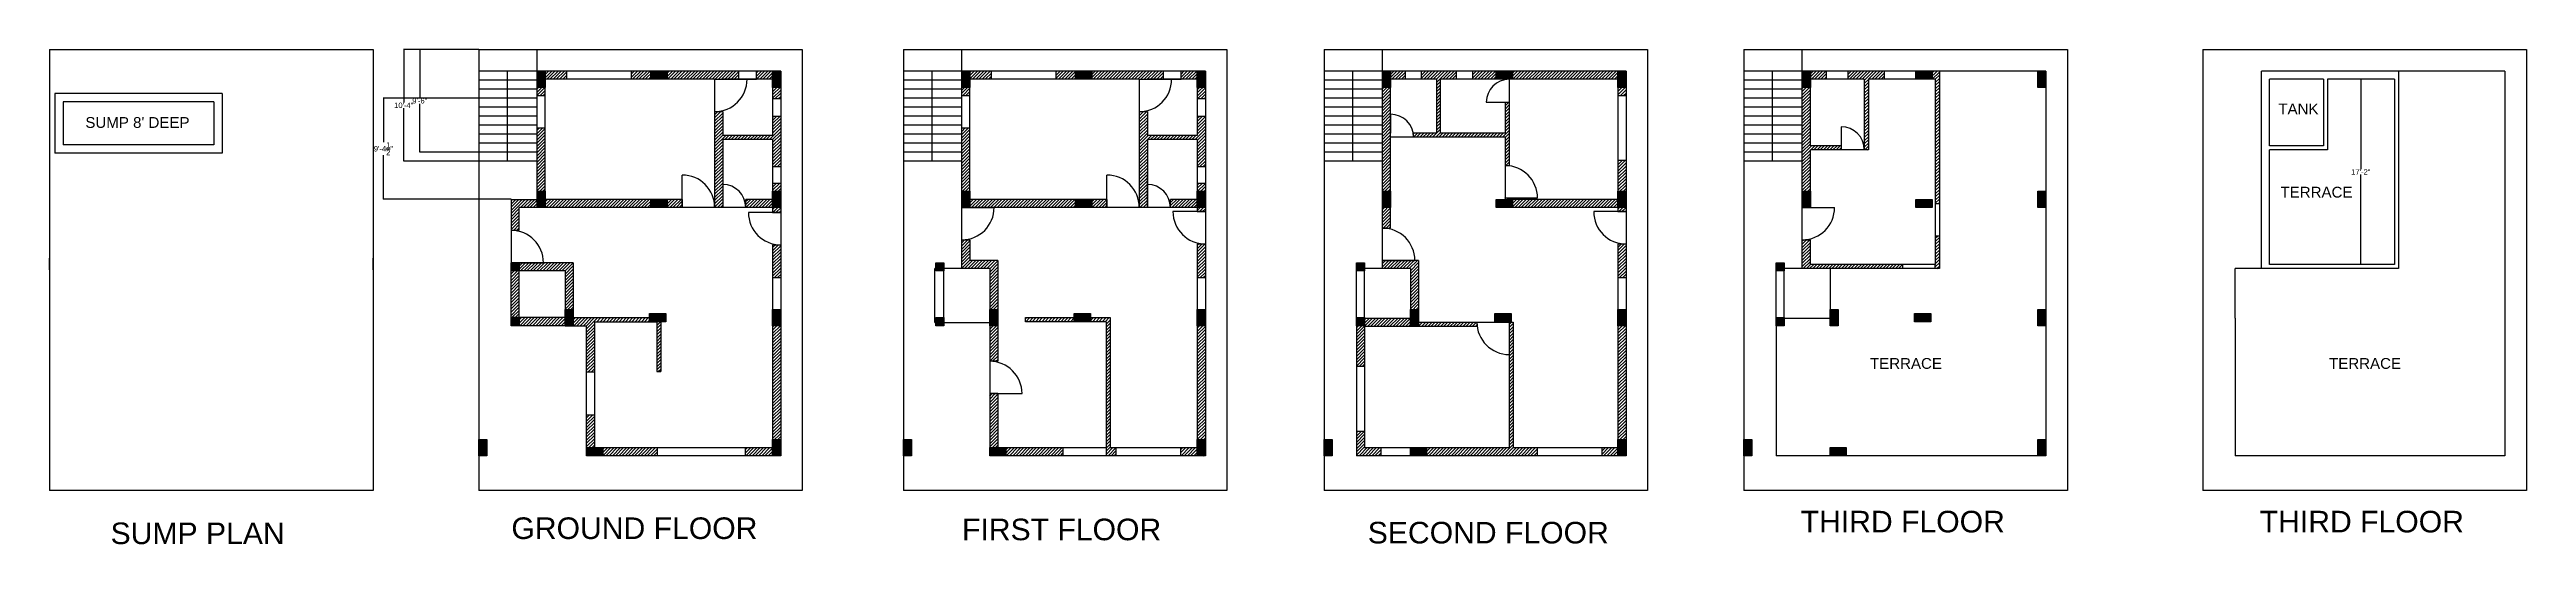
# Model space of a CAD drawing. Header units: inches. Extents: x -448 to 2308, y 179 to 729.
import ezdxf

# ---------------------------------------------------------------- set-up
doc = ezdxf.new("R2010")
doc.units = ezdxf.units.IN
doc.header["$MEASUREMENT"] = 0
doc.styles.get("Standard").update_dxf_attribs({"font": 'arial.ttf'})
doc.dimstyles.get("Standard").update_dxf_attribs({"dimtxt": 6, "dimasz": 0.18, "dimexe": 0.18, "dimexo": 0.0625, "dimgap": 0.09, "dimtad": 0, "dimtih": 1, "dimtoh": 1, "dimdec": 1, "dimzin": 0, "dimdsep": 46, "dimlunit": 4, "dimtxsty": 'Standard', "dimcen": 0.09, "dimadec": 0, "dimazin": 0, "dimtfac": 1, "dimtdec": 1, "dimtofl": 0, "dimtmove": 0, "dimatfit": 3, "dimfxl": 1, "dimtolj": 1, "dimtzin": 0, "dimarcsym": 0})

# ---------------------------------------------------------------- blocks, each defined once
blk = doc.blocks.new('*D123')
at = {"color": 0, "lineweight": -2, "transparency": 16777216}
for p, q in [((2124.2, 696.1), (2124.1, 696.1)), ((2124.2, 695.9), (2124.2, 596.2)), ((2124.2, 490.2), (2124.2, 590)), ((2124.2, 490.1), (2124.1, 490.1))]:
    blk.add_line(p, q, dxfattribs=at)
at = {"color": 0, "transparency": 16777216}
for points in [[(2124.2, 695.9), (2124.3, 695.9), (2124.2, 696.1)], [(2124.2, 490.2), (2124.3, 490.2), (2124.2, 490.1)]]:
    blk.add_solid(points, dxfattribs=at)
at = {"layer": 'Defpoints', "color": 0, "transparency": 16777216}
for p in [(2124.2, 696.1), (2124.2, 490.1), (2124.2, 490.1)]:
    blk.add_point(p, dxfattribs=at)
at = {"color": 0, "transparency": 16777216, "insert": (2124.2, 593.1), "char_height": 6, "attachment_point": 5}
blk.add_mtext('\\A1;17\'-2"', dxfattribs=at)
blk = doc.blocks.new('*D139')
at = {"color": 0, "lineweight": -2}
for p, q in [((29.9, 729.1), (-35.9, 729.1)), ((-35.7, 728.9), (-35.7, 675.2)), ((-35.7, 615.2), (-35.7, 668.9)), ((29.9, 615.1), (-35.9, 615.1))]:
    blk.add_line(p, q, dxfattribs=at)
at = {"color": 0}
for points in [[(-35.7, 728.9), (-35.7, 728.9), (-35.7, 729.1)], [(-35.7, 615.2), (-35.7, 615.2), (-35.7, 615.1)]]:
    blk.add_solid(points, dxfattribs=at)
at = {"layer": 'Defpoints', "color": 0}
for p in [(29.9, 729.1), (-35.7, 615.1), (29.9, 615.1)]:
    blk.add_point(p, dxfattribs=at)
at = {"color": 0, "insert": (-35.7, 672.1), "char_height": 6, "attachment_point": 5}
blk.add_mtext('\\A1;9\'-6"', dxfattribs=at)
blk = doc.blocks.new('*D140')
at = {"color": 0, "lineweight": -2}
for p, q in [((29.9, 729.1), (-53.7, 729.1)), ((-53.5, 728.9), (-53.5, 670.2)), ((-53.5, 605.2), (-53.5, 663.9)), ((29.9, 605.1), (-53.7, 605.1))]:
    blk.add_line(p, q, dxfattribs=at)
at = {"color": 0}
for points in [[(-53.5, 728.9), (-53.5, 728.9), (-53.5, 729.1)], [(-53.5, 605.2), (-53.5, 605.2), (-53.5, 605.1)]]:
    blk.add_solid(points, dxfattribs=at)
at = {"layer": 'Defpoints', "color": 0}
for p in [(29.9, 729.1), (-53.5, 605.1), (29.9, 605.1)]:
    blk.add_point(p, dxfattribs=at)
at = {"color": 0, "insert": (-53.5, 667.1), "char_height": 6, "attachment_point": 5}
blk.add_mtext('\\A1;10\'-4"', dxfattribs=at)
blk = doc.blocks.new('*D141')
at = {"color": 0, "lineweight": -2}
for p, q in [((62.4, 675.1), (-76.4, 675.1)), ((-76.2, 674.9), (-76.2, 626)), ((-76.2, 562.7), (-76.2, 611.6)), ((65.9, 562.6), (-76.4, 562.6))]:
    blk.add_line(p, q, dxfattribs=at)
at = {"color": 0}
for points in [[(-76.2, 674.9), (-76.2, 674.9), (-76.2, 675.1)], [(-76.2, 562.7), (-76.2, 562.7), (-76.2, 562.6)]]:
    blk.add_solid(points, dxfattribs=at)
at = {"layer": 'Defpoints', "color": 0}
for p in [(-76.2, 675.1), (62.4, 675.1), (65.9, 562.6)]:
    blk.add_point(p, dxfattribs=at)
at = {"color": 0, "insert": (-76.2, 618.8), "char_height": 6, "attachment_point": 5}
blk.add_mtext('\\A1;9\'-4{\\H1.000000x;\\S1/2;}"', dxfattribs=at)

msp = doc.modelspace()

# ---------------------------------------------------------------- hatches: boundary and pattern name
h = msp.add_hatch()
h.set_pattern_fill('ANSI31', color=256, scale=20, style=0)
h.paths.add_polyline_path([(103.92, 696.06), (127.92, 696.06), (127.92, 705.06), (94.92, 705.06), (94.92, 678.06), (103.92, 678.06)])
for points in [[(94.92, 705.06), (103.92, 705.06), (103.92, 687.06), (94.92, 687.06)], [(356.92, 705.06), (365.92, 705.06), (365.92, 687.06), (356.92, 687.06)], [(567.43, 705.06), (576.43, 705.06), (576.43, 687.06), (567.43, 687.06)], [(829.43, 705.06), (838.43, 705.06), (838.43, 687.06), (829.43, 687.06)], [(1035.57, 705.06), (1044.57, 705.06), (1044.57, 687.06), (1035.57, 687.06)], [(1297.57, 705.06), (1306.57, 705.06), (1306.57, 687.06), (1297.57, 687.06)], [(1502.68, 705.06), (1511.68, 705.06), (1511.68, 687.06), (1502.68, 687.06)], [(1764.68, 705.06), (1773.68, 705.06), (1773.68, 687.06), (1764.68, 687.06)], [(94.92, 571.56), (103.92, 571.56), (103.92, 553.56), (94.92, 553.56)], [(356.92, 571.56), (365.92, 571.56), (365.92, 553.56), (356.92, 553.56)], [(567.43, 571.56), (576.43, 571.56), (576.43, 553.56), (567.43, 553.56)], [(829.43, 571.56), (838.43, 571.56), (838.43, 553.56), (829.43, 553.56)], [(1035.57, 571.56), (1044.57, 571.56), (1044.57, 553.56), (1035.57, 553.56)], [(1297.57, 571.56), (1306.57, 571.56), (1306.57, 553.56), (1297.57, 553.56)], [(1502.68, 571.56), (1511.68, 571.56), (1511.68, 553.56), (1502.68, 553.56)], [(1764.68, 571.56), (1773.68, 571.56), (1773.68, 553.56), (1764.68, 553.56)], [(125.92, 440.06), (134.92, 440.06), (134.92, 422.06), (125.92, 422.06)], [(356.92, 440.06), (365.92, 440.06), (365.92, 422.06), (356.92, 422.06)], [(598.43, 440.06), (607.43, 440.06), (607.43, 422.06), (598.43, 422.06)], [(829.43, 440.06), (838.43, 440.06), (838.43, 422.06), (829.43, 422.06)], [(1066.57, 440.06), (1075.57, 440.06), (1075.57, 422.06), (1066.57, 422.06)], [(1297.57, 440.06), (1306.57, 440.06), (1306.57, 422.06), (1297.57, 422.06)], [(1533.68, 440.06), (1542.68, 440.06), (1542.68, 422.06), (1533.68, 422.06)], [(1764.68, 440.06), (1773.68, 440.06), (1773.68, 422.06), (1764.68, 422.06)], [(29.92, 295.56), (38.92, 295.56), (38.92, 277.56), (29.92, 277.56)], [(356.92, 295.56), (365.92, 295.56), (365.92, 277.56), (356.92, 277.56)], [(502.43, 295.56), (511.43, 295.56), (511.43, 277.56), (502.43, 277.56)], [(829.43, 295.56), (838.43, 295.56), (838.43, 277.56), (829.43, 277.56)], [(970.57, 295.56), (979.57, 295.56), (979.57, 277.56), (970.57, 277.56)], [(1297.57, 295.56), (1306.57, 295.56), (1306.57, 277.56), (1297.57, 277.56)], [(1437.68, 295.56), (1446.68, 295.56), (1446.68, 277.56), (1437.68, 277.56)], [(1764.68, 295.56), (1773.68, 295.56), (1773.68, 277.56), (1764.68, 277.56)]]:
    msp.add_hatch(color=256).paths.add_polyline_path(points)
h = msp.add_hatch()
h.set_pattern_fill('ANSI31', color=256, scale=20, style=0)
h.paths.add_polyline_path([(319.42, 705.06), (199.92, 705.06), (199.92, 696.06), (292.42, 696.06), (319.42, 696.06)])
h = msp.add_hatch(color=256)
h.dxf.hatch_style = 1
h.paths.add_polyline_path([(239.42, 705.06), (239.42, 696.06), (221.42, 696.06), (221.42, 705.06)])
h = msp.add_hatch()
h.set_pattern_fill('ANSI31', color=256, scale=20, style=0)
h.paths.add_polyline_path([(365.92, 705.06), (338.92, 705.06), (338.92, 696.06), (356.92, 696.06), (356.92, 674.56), (365.92, 674.56)])
h = msp.add_hatch()
h.set_pattern_fill('ANSI31', color=256, scale=20, style=0)
h.paths.add_polyline_path([(600.43, 705.06), (567.43, 705.06), (567.43, 678.06), (576.43, 678.06), (576.43, 696.06), (600.43, 696.06)])
h = msp.add_hatch()
h.set_pattern_fill('ANSI31', color=256, scale=20, style=0)
h.paths.add_polyline_path([(791.93, 705.06), (672.43, 705.06), (672.43, 696.06), (764.93, 696.06), (791.93, 696.06)])
h = msp.add_hatch(color=256)
h.dxf.hatch_style = 1
h.paths.add_polyline_path([(711.93, 705.06), (711.93, 696.06), (693.93, 696.06), (693.93, 705.06)])
h = msp.add_hatch()
h.set_pattern_fill('ANSI31', color=256, scale=20, style=0)
h.paths.add_polyline_path([(838.43, 705.06), (811.43, 705.06), (811.43, 696.06), (829.43, 696.06), (829.43, 674.56), (838.43, 674.56)])
h = msp.add_hatch()
h.set_pattern_fill('ANSI31', color=256, scale=20, style=0)
h.paths.add_polyline_path([(1015.57, 421.56), (1140.57, 421.56), (1140.57, 426.06), (1075.57, 426.06), (1075.57, 494.56), (1035.57, 494.56), (1035.57, 485.56), (1066.57, 485.56), (1066.57, 430.56), (1006.57, 430.56), (1006.57, 376.56), (1015.57, 376.56)])
h.paths.add_polyline_path([(1044.57, 631.56), (1044.57, 696.06), (1061.07, 696.06), (1061.07, 705.06), (1035.57, 705.06), (1035.57, 530.56), (1044.57, 530.56)])
h.paths.add_polyline_path([(1118.07, 705.06), (1079.07, 705.06), (1079.07, 696.06), (1095.57, 696.06), (1095.57, 636.06), (1070.19, 636.06), (1070.19, 631.56), (1172.07, 631.56), (1172.07, 600.06), (1176.57, 600.06), (1176.57, 670.44), (1172.07, 670.44), (1172.07, 636.06), (1100.07, 636.06), (1100.07, 696.06), (1118.07, 696.06)])
h.paths.add_polyline_path([(1306.57, 705.06), (1136.07, 705.06), (1136.07, 696.06), (1176.57, 696.06), (1297.57, 696.06), (1297.57, 678.06), (1306.57, 678.06)])
h.paths.add_polyline_path([(1306.57, 606.06), (1297.57, 606.06), (1297.57, 562.56), (1176.57, 562.56), (1176.57, 564.06), (1172.07, 564.06), (1172.07, 553.56), (1297.57, 553.56), (1297.57, 548.97), (1306.57, 548.97)])
h = msp.add_hatch(color=256)
h.dxf.hatch_style = 1
h.paths.add_polyline_path([(1180.07, 705.06), (1180.07, 696.06), (1162.07, 696.06), (1162.07, 705.06)])
h = msp.add_hatch()
h.set_pattern_fill('ANSI31', color=256, scale=20, style=0)
h.paths.add_polyline_path([(1511.68, 517.56), (1502.68, 517.56), (1502.68, 485.56), (1614.68, 485.56), (1614.68, 490.06), (1511.68, 490.06)])
h.paths.add_polyline_path([(1511.68, 696.06), (1529.68, 696.06), (1529.68, 705.06), (1502.68, 705.06), (1502.68, 553.56), (1511.68, 553.56), (1511.68, 617.56), (1546.06, 617.56), (1546.06, 622.06), (1511.68, 622.06)])
h.paths.add_polyline_path([(1594.18, 705.06), (1553.68, 705.06), (1553.68, 696.06), (1571.68, 696.06), (1571.68, 617.56), (1576.18, 617.56), (1576.18, 696.06), (1594.18, 696.06)])
h.paths.add_polyline_path([(1655.18, 705.06), (1632.68, 705.06), (1632.68, 696.06), (1650.68, 696.06), (1650.68, 557.75), (1655.18, 557.75)])
h.paths.add_polyline_path([(1655.18, 521.75), (1650.68, 521.75), (1650.68, 490.06), (1650.68, 485.56), (1655.18, 485.56)])
h = msp.add_hatch(color=256)
h.dxf.hatch_style = 1
h.paths.add_polyline_path([(1647.18, 705.06), (1647.18, 696.06), (1629.18, 696.06), (1629.18, 705.06)])
h = msp.add_hatch()
h.set_pattern_fill('ANSI31', color=256, scale=20, style=0)
h.paths.add_polyline_path([(256.42, 562.56), (103.92, 562.56), (103.92, 642.06), (94.92, 642.06), (94.92, 562.56), (65.92, 562.56), (65.92, 546.06), (65.92, 528.06), (74.92, 528.06), (74.92, 553.56), (256.42, 553.56)])
h = msp.add_hatch()
h.set_pattern_fill('ANSI31', color=256, scale=20, style=0)
h.paths.add_polyline_path([(301.42, 629.06), (356.92, 629.06), (356.92, 599.06), (365.92, 599.06), (365.92, 655.06), (356.92, 655.06), (356.92, 633.56), (301.42, 633.56), (301.42, 660.06), (292.42, 660.06), (292.42, 553.56), (301.42, 553.56)])
h.paths.add_polyline_path([(365.92, 580.56), (356.92, 580.56), (356.92, 562.56), (327.04, 562.56), (327.04, 553.56), (356.92, 553.56), (356.92, 547.98), (365.92, 547.98)])
h.paths.add_polyline_path([(365.92, 511.98), (356.92, 511.98), (356.92, 475.56), (365.92, 475.56)])
h = msp.add_hatch()
h.set_pattern_fill('ANSI31', color=256, scale=20, style=0)
h.paths.add_polyline_path([(728.93, 562.56), (576.43, 562.56), (576.43, 642.06), (567.43, 642.06), (567.43, 553.56), (603.43, 553.56), (728.93, 553.56)])
h = msp.add_hatch()
h.set_pattern_fill('ANSI31', color=256, scale=20, style=0)
h.paths.add_polyline_path([(773.93, 589.56), (773.93, 629.06), (829.43, 629.06), (829.43, 599.06), (838.43, 599.06), (838.43, 655.06), (829.43, 655.06), (829.43, 633.56), (773.93, 633.56), (773.93, 660.06), (764.93, 660.06), (764.93, 553.56), (773.93, 553.56)])
h = msp.add_hatch()
h.set_pattern_fill('ANSI31', color=256, scale=20, style=0)
h.paths.add_polyline_path([(838.43, 580.56), (829.43, 580.56), (829.43, 562.56), (799.55, 562.56), (799.55, 553.56), (829.43, 553.56), (829.43, 548.97), (838.43, 548.97)])
h = msp.add_hatch(color=256)
h.dxf.hatch_style = 1
h.paths.add_polyline_path([(239.42, 562.56), (239.42, 553.56), (221.42, 553.56), (221.42, 562.56)])
h = msp.add_hatch(color=256)
h.dxf.hatch_style = 1
h.paths.add_polyline_path([(711.93, 562.56), (711.93, 553.56), (693.93, 553.56), (693.93, 562.56)])
h = msp.add_hatch(color=256)
h.dxf.hatch_style = 1
h.paths.add_polyline_path([(1180.07, 562.56), (1180.07, 553.56), (1162.07, 553.56), (1162.07, 562.56)])
h = msp.add_hatch(color=256)
h.dxf.hatch_style = 1
h.paths.add_polyline_path([(1647.18, 562.56), (1647.18, 553.56), (1629.18, 553.56), (1629.18, 562.56)])
h = msp.add_hatch()
h.set_pattern_fill('ANSI31', color=256, scale=20, style=0)
h.paths.add_polyline_path([(607.43, 494.56), (576.43, 494.56), (576.43, 517.56), (567.43, 517.56), (567.43, 485.56), (598.43, 485.56), (598.43, 382.56), (607.43, 382.56)])
h = msp.add_hatch()
h.set_pattern_fill('ANSI31', color=256, scale=20)
h.paths.add_polyline_path([(838.43, 512.97), (829.43, 512.97), (829.43, 475.56), (838.43, 475.56)])
h = msp.add_hatch()
h.set_pattern_fill('ANSI31', color=256, scale=20, style=0)
h.paths.add_polyline_path([(1033.57, 286.56), (1015.57, 286.56), (1015.57, 304.56), (1006.57, 304.56), (1006.57, 277.56), (1033.57, 277.56)])
h.paths.add_polyline_path([(1207.57, 286.56), (1181.07, 286.56), (1181.07, 426.06), (1176.57, 426.06), (1176.57, 286.56), (1081.57, 286.56), (1081.57, 277.56), (1207.57, 277.56)])
h.paths.add_polyline_path([(1306.57, 427.56), (1297.57, 427.56), (1297.57, 286.56), (1279.57, 286.56), (1279.57, 277.56), (1306.57, 277.56)])
h.paths.add_polyline_path([(1306.57, 512.97), (1297.57, 512.97), (1297.57, 475.56), (1306.57, 475.56)])
h = msp.add_hatch()
h.set_pattern_fill('ANSI31', color=256, scale=20, style=0)
h.paths.add_polyline_path([(232.42, 431.06), (134.92, 431.06), (134.92, 492.06), (65.92, 492.06), (65.92, 483.06), (125.92, 483.06), (125.92, 422.06), (149.92, 422.06), (149.92, 370.56), (158.92, 370.56), (158.92, 426.56), (227.92, 426.56), (227.92, 371.06), (232.42, 371.06)])
h = msp.add_hatch(color=256)
h.dxf.hatch_style = 1
h.paths.add_polyline_path([(65.92, 492.06), (74.92, 492.06), (74.92, 483.06), (65.92, 483.06)])
h = msp.add_hatch()
h.set_pattern_fill('ANSI31', color=256, scale=20, style=0)
h.paths.add_polyline_path([(74.92, 431.06), (74.92, 483.06), (65.92, 483.06), (65.92, 431.06)])
h = msp.add_hatch(color=256)
h.dxf.hatch_style = 1
h.paths.add_polyline_path([(538.43, 492.06), (547.43, 492.06), (547.43, 483.06), (538.43, 483.06)])
h = msp.add_hatch(color=256)
h.dxf.hatch_style = 1
h.paths.add_polyline_path([(1006.57, 492.06), (1015.57, 492.06), (1015.57, 483.06), (1006.57, 483.06)])
h = msp.add_hatch(color=256)
h.dxf.hatch_style = 1
h.paths.add_polyline_path([(1473.68, 492.06), (1482.68, 492.06), (1482.68, 483.06), (1473.68, 483.06)])
h = msp.add_hatch()
h.set_pattern_fill('ANSI31', color=256, scale=20)
h.paths.add_polyline_path([(74.92, 422.06), (74.92, 431.06), (65.92, 431.06), (65.92, 422.06)])
h = msp.add_hatch(color=256)
h.dxf.hatch_style = 1
h.paths.add_polyline_path([(65.92, 431.06), (74.92, 431.06), (74.92, 422.06), (65.92, 422.06)])
h = msp.add_hatch()
h.set_pattern_fill('ANSI31', color=256, scale=20, style=0)
h.paths.add_polyline_path([(74.92, 431.06), (74.92, 422.06), (125.92, 422.06), (125.92, 422.06), (125.92, 431.06)])
h = msp.add_hatch(color=256)
h.dxf.hatch_style = 1
h.paths.add_polyline_path([(237.95, 435.56), (237.95, 426.56), (219.95, 426.56), (219.95, 435.56)])
h = msp.add_hatch()
h.set_pattern_fill('ANSI31', color=256, scale=20, style=0)
h.paths.add_polyline_path([(365.92, 427.56), (356.92, 427.56), (356.92, 286.56), (326.42, 286.56), (326.42, 277.56), (365.92, 277.56)])
h = msp.add_hatch(color=256)
h.dxf.hatch_style = 1
h.paths.add_polyline_path([(538.43, 431.06), (547.43, 431.06), (547.43, 422.06), (538.43, 422.06)])
h = msp.add_hatch()
h.set_pattern_fill('ANSI31', color=256, scale=20, style=0)
h.paths.add_polyline_path([(732.43, 431.06), (638.43, 431.06), (638.43, 426.56), (727.93, 426.56), (727.93, 277.56), (738.93, 277.56), (738.93, 286.56), (732.43, 286.56)])
h = msp.add_hatch(color=256)
h.dxf.hatch_style = 1
h.paths.add_polyline_path([(710.46, 435.56), (710.46, 426.56), (692.46, 426.56), (692.46, 435.56)])
h = msp.add_hatch()
h.set_pattern_fill('ANSI31', color=256, scale=20, style=0)
h.paths.add_polyline_path([(838.43, 427.56), (829.43, 427.56), (829.43, 286.56), (810.93, 286.56), (810.93, 277.56), (838.43, 277.56)])
h = msp.add_hatch(color=256)
h.dxf.hatch_style = 1
h.paths.add_polyline_path([(1006.57, 431.06), (1015.57, 431.06), (1015.57, 422.06), (1006.57, 422.06)])
h = msp.add_hatch(color=256)
h.dxf.hatch_style = 1
h.paths.add_polyline_path([(1178.61, 435.56), (1178.61, 426.56), (1160.61, 426.56), (1160.61, 435.56)])
h = msp.add_hatch(color=256)
h.dxf.hatch_style = 1
h.paths.add_polyline_path([(1473.68, 431.06), (1482.68, 431.06), (1482.68, 422.06), (1473.68, 422.06)])
h = msp.add_hatch(color=256)
h.dxf.hatch_style = 1
h.paths.add_polyline_path([(1645.71, 435.56), (1645.71, 426.56), (1627.71, 426.56), (1627.71, 435.56)])
h = msp.add_hatch()
h.set_pattern_fill('ANSI31', color=256, scale=20, style=0)
h.paths.add_polyline_path([(679.93, 286.56), (607.43, 286.56), (607.43, 346.56), (598.43, 346.56), (598.43, 277.56), (679.93, 277.56)])
h = msp.add_hatch()
h.set_pattern_fill('ANSI31', color=256, scale=20, style=0)
h.paths.add_polyline_path([(228.42, 286.56), (158.92, 286.56), (158.92, 322.56), (149.92, 322.56), (149.92, 277.56), (228.42, 277.56)])
h = msp.add_hatch(color=256)
h.dxf.hatch_style = 1
h.paths.add_polyline_path([(167.92, 286.56), (167.92, 277.56), (149.92, 277.56), (149.92, 286.56)])
h = msp.add_hatch(color=256)
h.dxf.hatch_style = 1
h.paths.add_polyline_path([(616.43, 286.56), (616.43, 277.56), (598.43, 277.56), (598.43, 286.56)])
h = msp.add_hatch(color=256)
h.dxf.hatch_style = 1
h.paths.add_polyline_path([(1084.57, 286.56), (1084.57, 277.56), (1066.57, 277.56), (1066.57, 286.56)])
h = msp.add_hatch(color=256)
h.dxf.hatch_style = 1
h.paths.add_polyline_path([(1551.68, 286.56), (1551.68, 277.56), (1533.68, 277.56), (1533.68, 286.56)])

# ---------------------------------------------------------------- linework, layer by layer
for p, q in [((94.92, 705.06), (94.92, 729.06)), ((567.43, 705.06), (567.43, 729.06)), ((1035.57, 705.06), (1035.57, 729.06)), ((1502.68, 705.06), (1502.68, 729.06)), ((94.92, 705.06), (29.92, 705.06)), ((94.92, 695.06), (29.92, 695.06)), ((567.43, 705.06), (502.43, 705.06)), ((567.43, 695.06), (502.43, 695.06)), ((1035.57, 705.06), (970.57, 705.06)), ((1035.57, 695.06), (970.57, 695.06)), ((1502.68, 705.06), (1437.68, 705.06)), ((1502.68, 695.06), (1437.68, 695.06)), ((94.92, 685.06), (29.92, 685.06)), ((94.92, 675.06), (29.92, 675.06)), ((94.92, 665.06), (29.92, 665.06)), ((567.43, 685.06), (502.43, 685.06)), ((567.43, 675.06), (502.43, 675.06)), ((567.43, 665.06), (502.43, 665.06)), ((1035.57, 685.06), (970.57, 685.06)), ((1035.57, 675.06), (970.57, 675.06)), ((1035.57, 665.06), (970.57, 665.06)), ((1502.68, 685.06), (1437.68, 685.06)), ((1502.68, 675.06), (1437.68, 675.06)), ((1502.68, 665.06), (1437.68, 665.06)), ((94.92, 655.06), (29.92, 655.06)), ((94.92, 645.06), (29.92, 645.06)), ((94.92, 635.06), (29.92, 635.06)), ((567.43, 655.06), (502.43, 655.06)), ((567.43, 645.06), (502.43, 645.06)), ((567.43, 635.06), (502.43, 635.06)), ((1035.57, 655.06), (970.57, 655.06)), ((1035.57, 645.06), (970.57, 645.06)), ((1035.57, 635.06), (970.57, 635.06)), ((1502.68, 655.06), (1437.68, 655.06)), ((1502.68, 645.06), (1437.68, 645.06)), ((1502.68, 635.06), (1437.68, 635.06)), ((94.92, 625.06), (29.92, 625.06)), ((94.92, 615.06), (29.92, 615.06)), ((567.43, 625.06), (502.43, 625.06)), ((567.43, 615.06), (502.43, 615.06)), ((1035.57, 625.06), (970.57, 625.06)), ((1035.57, 615.06), (970.57, 615.06)), ((1502.68, 625.06), (1437.68, 625.06)), ((1502.68, 615.06), (1437.68, 615.06)), ((94.92, 605.06), (29.92, 605.06)), ((567.43, 605.06), (502.43, 605.06)), ((1035.57, 605.06), (970.57, 605.06)), ((1502.68, 605.06), (1437.68, 605.06)), ((-447.7, 484.12), (-447.7, 497.3)), ((-87.7, 484.12), (-87.7, 497.3)), ((65.92, 422.06), (65.92, 483.06)), ((74.92, 422.06), (74.92, 483.06)), ((547.43, 422.06), (547.43, 483.06)), ((1015.57, 422.06), (1015.57, 483.06)), ((1482.68, 422.06), (1482.68, 483.06)), ((125.92, 431.06), (65.92, 431.06)), ((125.92, 422.06), (65.92, 422.06))]:
    msp.add_line(p, q)
for points in [[(-447.7, 729.06), (-87.7, 729.06), (-87.7, 239.06)], [(-447.7, 729.06), (-447.7, 239.06)], [(29.92, 729.06), (389.92, 729.06), (389.92, 239.06)], [(29.92, 729.06), (29.92, 239.06)], [(502.43, 729.06), (862.43, 729.06), (862.43, 239.06)], [(502.43, 729.06), (502.43, 239.06)], [(970.57, 729.06), (1330.57, 729.06), (1330.57, 239.06)], [(970.57, 729.06), (970.57, 239.06)], [(1437.68, 729.06), (1797.68, 729.06), (1797.68, 239.06)], [(1437.68, 729.06), (1437.68, 239.06)], [(1948.5, 729.06), (2308.5, 729.06), (2308.5, 239.06)], [(1948.5, 729.06), (1948.5, 239.06)], [(61.92, 605.06), (61.92, 705.06)], [(365.92, 705.06), (94.92, 705.06)], [(94.92, 562.56), (94.92, 705.06)], [(292.42, 696.06), (103.92, 696.06)], [(103.92, 562.56), (103.92, 696.06)], [(127.92, 696.06), (127.92, 705.06)], [(199.92, 696.06), (199.92, 705.06)], [(292.42, 696.06), (292.42, 553.56)], [(292.42, 696.06), (328.42, 696.06)], [(356.92, 696.06), (301.42, 696.06)], [(319.42, 696.06), (319.42, 705.06)], [(319.42, 696.06), (338.92, 696.06)], [(338.92, 696.06), (338.92, 705.06)], [(356.92, 696.06), (356.92, 633.56)], [(365.92, 705.06), (365.92, 547.98)], [(534.43, 605.06), (534.43, 705.06)], [(838.43, 705.06), (567.43, 705.06)], [(567.43, 485.56), (567.43, 705.06)], [(764.93, 696.06), (576.43, 696.06)], [(576.43, 562.56), (576.43, 696.06)], [(600.43, 696.06), (600.43, 705.06)], [(672.43, 696.06), (672.43, 705.06)], [(764.93, 696.06), (764.93, 553.56)], [(764.93, 696.06), (800.93, 696.06)], [(829.43, 696.06), (773.93, 696.06)], [(791.93, 696.06), (791.93, 705.06)], [(791.93, 696.06), (811.43, 696.06)], [(811.43, 696.06), (811.43, 705.06)], [(829.43, 696.06), (829.43, 633.56)], [(838.43, 705.06), (838.43, 548.97)], [(1002.57, 605.06), (1002.57, 705.06)], [(1306.57, 705.06), (1035.57, 705.06)], [(1035.57, 485.56), (1035.57, 705.06)], [(1044.57, 631.56), (1044.57, 696.06)], [(1095.57, 696.06), (1044.57, 696.06)], [(1061.07, 696.06), (1061.07, 705.06)], [(1079.07, 696.06), (1079.07, 705.06)], [(1095.57, 696.06), (1095.57, 636.06)], [(1100.07, 636.06), (1100.07, 696.06)], [(1176.57, 696.06), (1100.07, 696.06)], [(1118.07, 696.06), (1118.07, 705.06)], [(1136.07, 696.06), (1136.07, 705.06)], [(1297.57, 696.06), (1176.57, 696.06)], [(1176.57, 696.06), (1176.57, 600.06)], [(1297.57, 696.06), (1297.57, 562.56)], [(1306.57, 705.06), (1306.57, 548.97)], [(1469.68, 605.06), (1469.68, 705.06)], [(1773.68, 705.06), (1502.68, 705.06)], [(1502.68, 485.56), (1502.68, 705.06)], [(1571.68, 696.06), (1511.68, 696.06)], [(1511.68, 622.06), (1511.68, 696.06)], [(1529.68, 696.06), (1529.68, 705.06)], [(1553.68, 696.06), (1553.68, 705.06)], [(1571.68, 696.06), (1571.68, 617.56)], [(1650.68, 696.06), (1576.18, 696.06)], [(1576.18, 696.06), (1576.18, 617.56)], [(1594.18, 696.06), (1594.18, 705.06)], [(1632.68, 696.06), (1632.68, 705.06)], [(1650.68, 696.06), (1650.68, 490.06)], [(1655.18, 705.06), (1655.18, 485.75)], [(1773.68, 705.06), (1773.68, 548.97)], [(2284.5, 705.06), (2013.5, 705.06)], [(2013.5, 485.56), (2013.5, 705.06)], [(2082.5, 696.06), (2022.5, 696.06)], [(2022.5, 622.06), (2022.5, 696.06)], [(2082.5, 696.06), (2082.5, 622.06)], [(2161.5, 696.06), (2087, 696.06)], [(2087, 696.06), (2087, 617.56)], [(2161.5, 696.06), (2161.5, 490.06)], [(2166, 705.06), (2166, 485.75)], [(2284.5, 705.06), (2284.5, 548.97)], [(-255.7, 680.06), (-441.7, 680.06)], [(-441.7, 680.06), (-441.7, 614.06)], [(-264.7, 671.06), (-432.7, 671.06)], [(-432.7, 671.06), (-432.7, 623.06)], [(-264.7, 671.06), (-264.7, 623.06)], [(-255.7, 680.06), (-255.7, 614.06)], [(94.92, 678.06), (103.92, 678.06)], [(356.92, 674.56), (365.92, 674.56)], [(356.92, 674.56), (356.92, 655.06)], [(567.43, 678.06), (576.43, 678.06)], [(829.43, 674.56), (838.43, 674.56)], [(829.43, 674.56), (829.43, 655.06)], [(1150.95, 670.44), (1172.07, 670.44)], [(1172.07, 670.44), (1172.07, 636.06)], [(1172.07, 670.44), (1176.57, 670.44)], [(1297.57, 678.06), (1306.57, 678.06)], [(94.92, 642.06), (103.92, 642.06)], [(292.42, 660.06), (301.42, 660.06)], [(301.42, 660.06), (301.42, 633.56)], [(356.92, 655.06), (365.92, 655.06)], [(567.43, 642.06), (576.43, 642.06)], [(764.93, 660.06), (773.93, 660.06)], [(773.93, 660.06), (773.93, 633.56)], [(829.43, 655.06), (838.43, 655.06)], [(1044.57, 657.17), (1044.57, 636.06)], [(1095.57, 636.06), (1070.19, 636.06)], [(1070.19, 631.56), (1070.19, 636.06)], [(1172.07, 636.06), (1100.07, 636.06)], [(1546.06, 643.17), (1546.06, 622.06)], [(-255.7, 614.06), (-441.7, 614.06)], [(-264.7, 623.06), (-432.7, 623.06)], [(356.92, 633.56), (301.42, 633.56)], [(301.42, 629.06), (301.42, 553.56)], [(356.92, 629.06), (301.42, 629.06)], [(356.92, 629.06), (356.92, 562.56)], [(829.43, 633.56), (773.93, 633.56)], [(773.93, 629.06), (773.93, 553.56)], [(829.43, 629.06), (773.93, 629.06)], [(829.43, 629.06), (829.43, 562.56)], [(1044.57, 530.56), (1044.57, 631.56)], [(1172.07, 631.56), (1044.57, 631.56)], [(1172.07, 631.56), (1172.07, 553.56)], [(1546.06, 622.06), (1511.68, 622.06)], [(1576.18, 617.56), (1511.68, 617.56)], [(1511.68, 553.56), (1511.68, 617.56)], [(1546.06, 622.06), (1546.06, 617.56)], [(2082.5, 622.06), (2022.5, 622.06)], [(2022.5, 490.06), (2022.5, 617.56)], [(2087, 617.56), (2022.5, 617.56)], [(256.42, 553.56), (256.42, 589.56)], [(356.92, 599.06), (365.92, 599.06)], [(356.92, 580.56), (365.92, 580.56)], [(728.93, 553.56), (728.93, 589.56)], [(773.93, 553.56), (773.93, 589.56)], [(829.43, 599.06), (838.43, 599.06)], [(829.43, 580.56), (838.43, 580.56)], [(1172.07, 600.06), (1172.07, 600.06)], [(1172.07, 600.06), (1176.57, 600.06)], [(1297.57, 606.06), (1306.57, 606.06)], [(65.92, 562.56), (94.92, 562.56)], [(65.92, 562.56), (65.92, 546.06)], [(356.92, 553.56), (74.92, 553.56)], [(74.92, 528.06), (74.92, 553.56)], [(256.42, 562.56), (103.92, 562.56)], [(256.42, 562.56), (256.42, 553.56)], [(356.92, 562.56), (327.04, 562.56)], [(327.04, 553.56), (327.04, 562.56)], [(356.92, 553.56), (356.92, 547.98)], [(829.43, 553.56), (567.43, 553.56)], [(567.43, 553.56), (603.43, 553.56)], [(728.93, 562.56), (576.43, 562.56)], [(728.93, 562.56), (728.93, 553.56)], [(829.43, 562.56), (799.55, 562.56)], [(799.55, 553.56), (799.55, 562.56)], [(829.43, 553.56), (829.43, 548.97)], [(1172.07, 564.06), (1176.57, 564.06)], [(1297.57, 553.56), (1172.07, 553.56)], [(1176.57, 564.06), (1208.07, 564.06)], [(1176.57, 562.56), (1176.57, 564.06)], [(1297.57, 562.56), (1176.57, 562.56)], [(1297.57, 553.56), (1297.57, 548.97)], [(1502.68, 553.56), (1538.68, 553.56)], [(1655.18, 557.75), (1650.68, 557.75)], [(65.92, 546.06), (65.92, 510.06)], [(74.92, 528.06), (65.92, 528.06)], [(365.92, 547.98), (329.92, 547.98)], [(356.92, 547.98), (365.92, 547.98)], [(365.92, 547.98), (365.92, 511.98)], [(838.43, 548.97), (802.43, 548.97)], [(829.43, 548.97), (838.43, 548.97)], [(838.43, 548.97), (838.43, 512.97)], [(1035.57, 530.56), (1044.57, 530.56)], [(1306.57, 548.97), (1270.57, 548.97)], [(1297.57, 548.97), (1306.57, 548.97)], [(1306.57, 548.97), (1306.57, 512.97)], [(1773.68, 548.97), (1773.68, 512.97)], [(2284.5, 548.97), (2284.5, 512.97)], [(65.92, 510.06), (65.92, 483.06)], [(356.92, 511.98), (356.92, 511.98), (365.92, 511.98)], [(356.92, 511.98), (356.92, 286.56)], [(365.92, 511.98), (365.92, 277.56)], [(567.43, 517.56), (576.43, 517.56)], [(576.43, 517.56), (576.43, 494.56)], [(829.43, 512.97), (829.43, 286.56)], [(829.43, 512.97), (829.43, 512.97), (838.43, 512.97)], [(838.43, 512.97), (838.43, 277.56)], [(1297.57, 512.97), (1297.57, 286.56)], [(1297.57, 512.97), (1297.57, 512.97), (1306.57, 512.97)], [(1306.57, 512.97), (1306.57, 277.56)], [(1502.68, 517.56), (1511.68, 517.56)], [(1511.68, 490.06), (1511.68, 517.56)], [(1655.18, 521.75), (1650.68, 521.75)], [(1773.68, 512.97), (1773.68, 277.56)], [(2284.5, 512.97), (2284.5, 277.56)], [(134.92, 492.06), (65.92, 492.06)], [(65.92, 492.06), (101.92, 492.06)], [(125.92, 483.06), (65.92, 483.06)], [(125.92, 483.06), (125.92, 483.06), (125.92, 422.06)], [(134.92, 492.06), (134.92, 431.06)], [(356.92, 475.56), (356.92, 475.56), (365.92, 475.56)], [(598.43, 485.56), (537.43, 485.56)], [(537.43, 425.56), (537.43, 485.56)], [(607.43, 494.56), (576.43, 494.56)], [(598.43, 485.56), (598.43, 485.56), (598.43, 277.56)], [(607.43, 494.56), (607.43, 382.56)], [(829.43, 475.56), (829.43, 475.56), (838.43, 475.56)], [(1066.57, 485.56), (1006.57, 485.56)], [(1006.57, 430.56), (1006.57, 485.56)], [(1075.57, 494.56), (1035.57, 494.56)], [(1035.57, 494.56), (1071.57, 494.56)], [(1066.57, 485.56), (1066.57, 485.56), (1066.57, 430.56)], [(1075.57, 494.56), (1075.57, 426.06)], [(1297.57, 475.56), (1297.57, 475.56), (1306.57, 475.56)], [(1655.18, 485.56), (1473.68, 485.56)], [(1473.68, 430.56), (1473.68, 485.56)], [(1650.68, 490.06), (1511.68, 490.06)], [(1533.68, 485.56), (1533.68, 485.56), (1533.68, 430.56)], [(1614.68, 485.56), (1614.68, 490.06)], [(1650.68, 485.56), (1650.68, 490.06)], [(2166, 485.56), (1984.5, 485.56)], [(1984.5, 430.56), (1984.5, 485.56)], [(2161.5, 490.06), (2022.5, 490.06)], [(125.92, 422.06), (149.92, 422.06)], [(134.92, 431.06), (232.42, 431.06)], [(149.92, 370.56), (149.92, 422.06)], [(158.92, 426.56), (227.92, 426.56)], [(158.92, 370.56), (158.92, 426.56)], [(227.92, 426.56), (227.92, 371.06)], [(232.42, 431.06), (232.42, 371.06)], [(356.92, 427.56), (356.92, 427.56), (365.92, 427.56)], [(537.43, 425.56), (598.43, 425.56)], [(638.43, 426.56), (638.43, 431.06), (732.43, 431.06)], [(727.93, 426.56), (638.43, 426.56)], [(727.93, 426.56), (727.93, 426.56), (727.93, 277.56)], [(732.43, 431.06), (732.43, 431.06), (732.43, 286.56)], [(829.43, 427.56), (829.43, 427.56), (838.43, 427.56)], [(1006.57, 430.56), (1066.57, 430.56)], [(1006.57, 430.56), (1006.57, 277.56)], [(1015.57, 421.56), (1140.57, 421.56)], [(1015.57, 421.56), (1015.57, 286.56)], [(1075.57, 426.06), (1181.07, 426.06), (1181.07, 286.56)], [(1140.57, 426.06), (1140.57, 421.56)], [(1176.57, 426.06), (1176.57, 286.56)], [(1176.57, 426.06), (1176.57, 390.06)], [(1297.57, 427.56), (1297.57, 427.56), (1306.57, 427.56)], [(1473.68, 430.56), (1473.68, 277.56)], [(1473.68, 430.56), (1533.68, 430.56)], [(1984.5, 430.56), (1984.5, 277.56)], [(149.92, 277.56), (149.92, 370.56)], [(158.92, 370.56), (149.92, 370.56)], [(158.92, 286.56), (158.92, 370.56)], [(227.92, 371.06), (232.42, 371.06)], [(607.43, 382.56), (598.43, 382.56)], [(1015.57, 376.56), (1006.57, 376.56)], [(607.43, 346.56), (598.43, 346.56)], [(598.43, 346.56), (634.43, 346.56)], [(607.43, 346.56), (607.43, 286.56)], [(158.92, 322.56), (149.92, 322.56)], [(1015.57, 304.56), (1006.57, 304.56)], [(365.92, 277.56), (149.92, 277.56)], [(158.92, 286.56), (356.92, 286.56)], [(228.42, 286.56), (228.42, 277.56)], [(326.42, 286.56), (326.42, 277.56)], [(838.43, 277.56), (598.43, 277.56)], [(607.43, 286.56), (727.93, 286.56)], [(679.93, 286.56), (679.93, 277.56)], [(732.43, 286.56), (829.43, 286.56)], [(738.93, 286.56), (738.93, 277.56)], [(810.93, 286.56), (810.93, 277.56)], [(1306.57, 277.56), (1006.57, 277.56)], [(1015.57, 286.56), (1176.57, 286.56)], [(1033.57, 286.56), (1033.57, 277.56)], [(1081.57, 286.56), (1081.57, 277.56)], [(1181.07, 286.56), (1297.57, 286.56)], [(1207.57, 286.56), (1207.57, 277.56)], [(1279.57, 286.56), (1279.57, 277.56)], [(1773.68, 277.56), (1473.68, 277.56)], [(2284.5, 277.56), (1984.5, 277.56)], [(-87.7, 239.06), (-447.7, 239.06)], [(389.92, 239.06), (29.92, 239.06)], [(862.43, 239.06), (502.43, 239.06)], [(1330.57, 239.06), (970.57, 239.06)], [(1797.68, 239.06), (1437.68, 239.06)], [(2308.5, 239.06), (1948.5, 239.06)]]:
    msp.add_lwpolyline(points)
for points in [[(94.92, 705.06), (103.92, 705.06), (103.92, 687.06), (94.92, 687.06)], [(239.42, 705.06), (239.42, 696.06), (221.42, 696.06), (221.42, 705.06)], [(356.92, 705.06), (365.92, 705.06), (365.92, 687.06), (356.92, 687.06)], [(567.43, 705.06), (576.43, 705.06), (576.43, 687.06), (567.43, 687.06)], [(711.93, 705.06), (711.93, 696.06), (693.93, 696.06), (693.93, 705.06)], [(829.43, 705.06), (838.43, 705.06), (838.43, 687.06), (829.43, 687.06)], [(1035.57, 705.06), (1044.57, 705.06), (1044.57, 687.06), (1035.57, 687.06)], [(1180.07, 705.06), (1180.07, 696.06), (1162.07, 696.06), (1162.07, 705.06)], [(1297.57, 705.06), (1306.57, 705.06), (1306.57, 687.06), (1297.57, 687.06)], [(1502.68, 705.06), (1511.68, 705.06), (1511.68, 687.06), (1502.68, 687.06)], [(1647.18, 705.06), (1647.18, 696.06), (1629.18, 696.06), (1629.18, 705.06)], [(1764.68, 705.06), (1773.68, 705.06), (1773.68, 687.06), (1764.68, 687.06)], [(94.92, 571.56), (103.92, 571.56), (103.92, 553.56), (94.92, 553.56)], [(239.42, 562.56), (239.42, 553.56), (221.42, 553.56), (221.42, 562.56)], [(356.92, 571.56), (365.92, 571.56), (365.92, 553.56), (356.92, 553.56)], [(567.43, 571.56), (576.43, 571.56), (576.43, 553.56), (567.43, 553.56)], [(711.93, 562.56), (711.93, 553.56), (693.93, 553.56), (693.93, 562.56)], [(829.43, 571.56), (838.43, 571.56), (838.43, 553.56), (829.43, 553.56)], [(1035.57, 571.56), (1044.57, 571.56), (1044.57, 553.56), (1035.57, 553.56)], [(1180.07, 562.56), (1180.07, 553.56), (1162.07, 553.56), (1162.07, 562.56)], [(1297.57, 571.56), (1306.57, 571.56), (1306.57, 553.56), (1297.57, 553.56)], [(1502.68, 571.56), (1511.68, 571.56), (1511.68, 553.56), (1502.68, 553.56)], [(1647.18, 562.56), (1647.18, 553.56), (1629.18, 553.56), (1629.18, 562.56)], [(1764.68, 571.56), (1773.68, 571.56), (1773.68, 553.56), (1764.68, 553.56)], [(65.92, 492.06), (74.92, 492.06), (74.92, 483.06), (65.92, 483.06)], [(538.43, 492.06), (547.43, 492.06), (547.43, 483.06), (538.43, 483.06)], [(1006.57, 492.06), (1015.57, 492.06), (1015.57, 483.06), (1006.57, 483.06)], [(1473.68, 492.06), (1482.68, 492.06), (1482.68, 483.06), (1473.68, 483.06)], [(65.92, 431.06), (74.92, 431.06), (74.92, 422.06), (65.92, 422.06)], [(125.92, 440.06), (134.92, 440.06), (134.92, 422.06), (125.92, 422.06)], [(237.95, 435.56), (237.95, 426.56), (219.95, 426.56), (219.95, 435.56)], [(356.92, 440.06), (365.92, 440.06), (365.92, 422.06), (356.92, 422.06)], [(538.43, 431.06), (547.43, 431.06), (547.43, 422.06), (538.43, 422.06)], [(598.43, 440.06), (607.43, 440.06), (607.43, 422.06), (598.43, 422.06)], [(710.46, 435.56), (710.46, 426.56), (692.46, 426.56), (692.46, 435.56)], [(829.43, 440.06), (838.43, 440.06), (838.43, 422.06), (829.43, 422.06)], [(1006.57, 431.06), (1015.57, 431.06), (1015.57, 422.06), (1006.57, 422.06)], [(1066.57, 440.06), (1075.57, 440.06), (1075.57, 422.06), (1066.57, 422.06)], [(1178.61, 435.56), (1178.61, 426.56), (1160.61, 426.56), (1160.61, 435.56)], [(1297.57, 440.06), (1306.57, 440.06), (1306.57, 422.06), (1297.57, 422.06)], [(1473.68, 431.06), (1482.68, 431.06), (1482.68, 422.06), (1473.68, 422.06)], [(1533.68, 440.06), (1542.68, 440.06), (1542.68, 422.06), (1533.68, 422.06)], [(1645.71, 435.56), (1645.71, 426.56), (1627.71, 426.56), (1627.71, 435.56)], [(1764.68, 440.06), (1773.68, 440.06), (1773.68, 422.06), (1764.68, 422.06)], [(29.92, 295.56), (38.92, 295.56), (38.92, 277.56), (29.92, 277.56)], [(167.92, 286.56), (167.92, 277.56), (149.92, 277.56), (149.92, 286.56)], [(356.92, 295.56), (365.92, 295.56), (365.92, 277.56), (356.92, 277.56)], [(502.43, 295.56), (511.43, 295.56), (511.43, 277.56), (502.43, 277.56)], [(616.43, 286.56), (616.43, 277.56), (598.43, 277.56), (598.43, 286.56)], [(829.43, 295.56), (838.43, 295.56), (838.43, 277.56), (829.43, 277.56)], [(970.57, 295.56), (979.57, 295.56), (979.57, 277.56), (970.57, 277.56)], [(1084.57, 286.56), (1084.57, 277.56), (1066.57, 277.56), (1066.57, 286.56)], [(1297.57, 295.56), (1306.57, 295.56), (1306.57, 277.56), (1297.57, 277.56)], [(1437.68, 295.56), (1446.68, 295.56), (1446.68, 277.56), (1437.68, 277.56)], [(1551.68, 286.56), (1551.68, 277.56), (1533.68, 277.56), (1533.68, 286.56)], [(1764.68, 295.56), (1773.68, 295.56), (1773.68, 277.56), (1764.68, 277.56)]]:
    msp.add_lwpolyline(points, close=True)
for centre, radius, start, end in [((292.42, 696.06), 36, 270, 0), ((764.93, 696.06), 36, 270, 0), ((1176.57, 670.44), 25.62, 90, 180), ((1044.57, 631.56), 25.62, 0, 90), ((1546.06, 617.56), 25.62, 0, 90), ((256.42, 553.56), 36, 0, 90), ((301.42, 553.56), 25.62, 0, 90), ((728.93, 553.56), 36, 0, 90), ((773.93, 553.48), 25.62, 0, 90), ((1172.07, 564.06), 36, 0, 90), ((567.43, 553.56), 36, 270, 0), ((1502.68, 553.56), 36, 270, 0), ((65.92, 492.06), 36, 0, 90), ((365.92, 547.98), 36, 180, 270), ((838.43, 548.97), 36, 180, 270), ((1035.57, 494.56), 36, 0, 90), ((1306.57, 548.97), 36, 180, 270), ((1176.57, 426.06), 36, 180, 270), ((598.43, 346.56), 36, 0, 90)]:
    msp.add_arc(centre, radius, start, end)
for points in [[(-447.52, 497.15), (-447.52, 497.09), (-447.7, 497.12)], [(-87.88, 497.15), (-87.88, 497.09), (-87.7, 497.12)]]:
    msp.add_solid(points)

# ---------------------------------------------------------------- texts
at = {"char_height": 12, "attachment_point": 5}
for s, insert in [('\\A1;TANK', (2054.76, 663.07)), ("\\A1;SUMP 8' DEEP", (-349.88, 647.92)), ('\\A1;TERRACE', (2074.86, 570.47)), ('\\A1;TERRACE', (1618.03, 380.04)), ('\\A1;TERRACE', (2128.85, 380.04))]:
    msp.add_mtext(s, dxfattribs=dict(at, insert=insert))
at = {"char_height": 24, "width": 395.3666, "attachment_point": 5}
for s, insert in [('\\A1;SUMP PLAN', (-282.9, 191.11)), ('\\A1;GROUND FLOOR', (203.12, 196.79)), ('\\A1;FIRST FLOOR', (678.48, 195.42)), ('\\A1;SECOND FLOOR', (1153.25, 191.85)), ('\\A1;THIRD FLOOR', (1614.46, 204.13)), ('\\A1;THIRD FLOOR', (2125.28, 204.13))]:
    msp.add_mtext(s, dxfattribs=dict(at, insert=insert))

# ---------------------------------------------------------------- dimensions: what is measured, and where the dimension line sits
for base, p1, p2, picture, middle in [((-53.51, 605.06), (29.92, 729.06), (29.92, 605.06), '*D140', (-53.51, 667.06)), ((-35.68, 615.06), (29.92, 729.06), (29.92, 615.06), '*D139', (-35.68, 672.06)), ((2124.25, 490.06), (2124.25, 696.06), (2124.25, 490.06), '*D123', (2124.25, 593.06)), ((-76.21, 675.06), (65.92, 562.56), (62.42, 675.06), '*D141', (-76.21, 618.81))]:
    dim = msp.add_linear_dim(base=base, p1=p1, p2=p2, angle=90, dimstyle='Standard')
    dim.commit()
    dim.dimension.update_dxf_attribs({"geometry": picture, "text_midpoint": middle})

doc.saveas('drawing.dxf')
